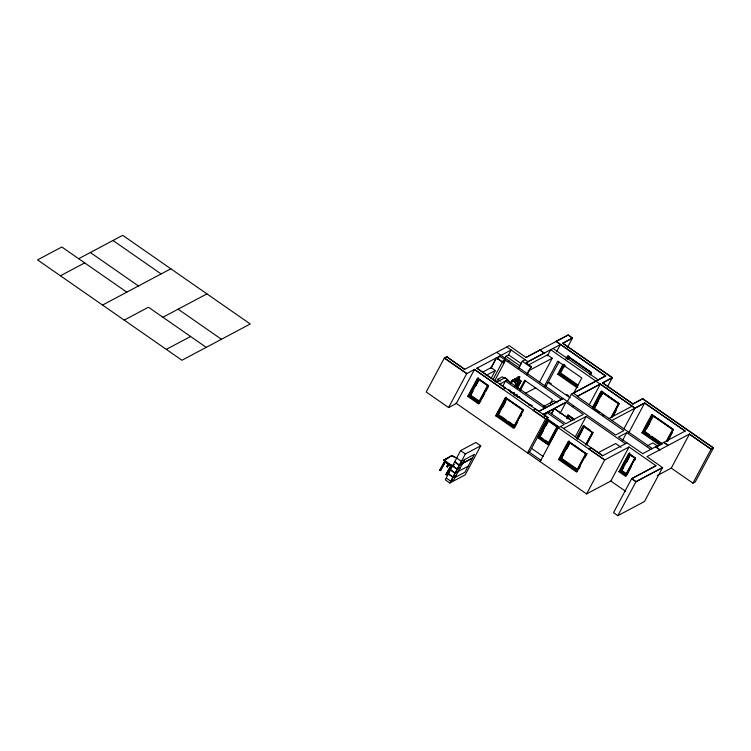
<?xml version="1.0" encoding="UTF-8"?>
<svg xmlns="http://www.w3.org/2000/svg" width="751" height="751" viewBox="0 0 751 751"><rect width="100%" height="100%" fill="white"/><g stroke="black" fill="none" stroke-linecap="round" stroke-linejoin="round"><path stroke-width="1.13" d="M509.798 391.6L510.107 389.872M511.262 383.188L512.905 379.987L518.669 382.522L516.528 386.53M517.336 388.258L521.081 381.236L515.317 378.711L518.669 382.522M513.881 394.528L514.191 392.801L510.971 392.754M514.135 395.58L514.595 392.989M513.891 380.898L514.961 378.898C524.705 389.685 510.999 374.27 510.943 383.188M517.514 387.441L520.762 381.226L517.373 377.612L516.303 379.621M464.709 369.389L446.723 356.725L464.709 369.389L509.244 345.648L526.029 357.476L568.169 335.012L572.497 338.016L567.493 347.394M448.591 407.558L466.775 373.519L444.385 357.955L426.211 392.003L448.591 407.558L456.364 403.437L474.538 369.389L503.132 389.422L505.526 388.07L499.668 384.165L507.76 379.781L504.869 377.772L496.777 382.156L476.866 368.15L547.939 417.706M467.723 396.378L477.42 378.204L488.253 385.732L478.547 403.907L467.723 396.378L470.051 395.139M478.265 377.753L468.558 395.927L479.391 403.456M468.887 395.758L478.049 378.598M470.821 392.557L477.833 379.433M469.488 395.739L478.603 378.748L488.234 385.441L479.176 402.395L469.488 395.739L479.176 402.395M476.463 383.461L477.523 381.461M470.286 395.561L470.811 395.279L479.476 401.306L478.95 401.578L470.286 395.561L478.828 379.565L487.493 385.592L488.009 385.31M470.811 395.279L472.942 391.29M475.608 386.286L478.809 380.288M496.749 352.369L615.642 434.998L623.799 430.67L571.333 394.2L567.484 401.4M490.797 368.206L496.289 357.927L502.306 362.104L505.545 360.386L494.562 380.945M491.126 368.037L496.618 357.748L502.025 361.513L504.944 359.973L503.292 363.052M454.449 464.54L452.299 465.939A10.58 4.422 28.1 0 1 443.869 460.091L451.914 455.557A10.58 4.422 28.1 0 1 456.73 458.166M497.885 359.288L499.593 356.087L561.617 399.363M444.198 460.213L447.408 463.63L451.942 466.089L444.198 460.213L448.037 458.176M440.443 470.624L445.427 461.734L440.443 470.624L439.842 470.21L444.827 460.879M439.842 470.21L445.146 460.701M506.85 347.009L528.028 361.729M491.445 377.809L495.322 370.543L491.116 367.615L482.912 371.97M478.95 401.578L487.493 385.592M479.11 402.433L488.234 385.441M479.927 402.452L481.006 400.433M482.086 398.405L484.78 393.364M485.859 391.346L488.554 386.296M443.869 460.091L451.914 455.557M492.975 379.584L502.306 362.104M449.239 463.874L447.361 466.953L446.761 466.531L448.253 463.733M446.761 466.531L448.084 464.493M504.494 359.062L506.005 356.237L508.596 354.866L521.616 363.916M447.361 466.953L448.91 464.043M508.436 355.157L511.178 350.013L476.801 368.272M451.558 465.564L446.582 474.885L445.981 474.472L450.957 465.573L446.347 462.372M445.981 474.472L450.957 465.573M446.582 474.885L451.755 465.198M496.139 382.306L497.782 379.217L502.316 376.814L504.118 378.072M507.535 361.606L509.018 360.902M460.579 450.591L445.287 479.842L449.858 483.015L465.207 474.867L480.734 445.794L475.918 442.452L460.579 450.591L465.385 453.942L480.734 445.794M448.788 472.989L449.502 472.022M504.869 377.772L507.76 379.781M449.858 483.015L465.385 453.942M446.319 478.077L450.9 481.25L461.508 461.386L464.484 459.8M502.748 386.211L505.498 381.067L544.728 408.337M518.443 368.431L522.292 361.231L525.137 359.72M518.95 367.821L519.964 365.944L506.005 356.237M511.3 383.001L512.37 380.992M526.029 357.476L539.941 349.994L544.212 353.13L539.941 349.994M514.21 380.907L515.317 378.711M495.632 415.782L505.339 397.608L523.391 410.149L513.684 428.323L495.632 415.782L497.19 414.956M506.183 397.157L496.477 415.331L514.529 427.882L517.768 421.818M505.967 398.002L496.805 415.162L512.952 426.39M497.124 414.993L505.752 398.837M516.266 379.377L517.336 377.368L519.082 376.439L519.805 376.946L518.734 378.945M497.406 415.143L506.521 398.152L523.372 409.858L514.247 426.859L497.406 415.143L514.247 426.859M516.622 379.621L517.692 377.622L521.081 381.236M503.311 404.855L504.447 402.827M514.613 425.723L514.088 426.005L498.204 414.965L506.747 398.969L522.63 410.008L523.147 409.736M499.79 412.684L498.204 414.965M502.466 407.69L505.667 401.691M514.867 385.798L516.256 383.799L514.651 386.803M526.93 363.784L528.094 361.606L544.278 353.008M516.172 386.718L518.35 382.512M517.017 388.248L520.762 381.226M526.751 374.195L531.37 366.591L525.953 362.827L560.396 344.54L556.547 351.731M526.977 374.815L531.37 366.591M516.05 396.331L517.12 394.322M519.795 389.309L524.62 380.288L552.417 399.607L550.276 403.616M520.283 390.492L525.634 380.466M547.395 355.861L550.68 349.694L634.924 408.234M556.125 341.405L605.644 375.979L556.125 341.405L568.169 335.012M514.088 426.005L522.63 410.008M520.462 416.777L521.541 414.749M539.415 382.297L552.257 358.227L547.451 354.885L528.385 365.005M692.938 483.165L711.122 449.126L689.456 434.069L671.281 468.117L692.938 483.165L695.266 481.935L713.45 447.887L642.696 398.706L632.915 403.991L602.593 382.916L612.3 377.753L562.724 343.301L572.497 338.016M544.334 386.296L557.721 361.231L581.79 377.96L573.755 392.998M545.601 387.065L558.979 362.001M535.538 409.088L538.965 411.304L563.241 398.415L538.965 411.304M576.984 387.629L557.73 374.251L563.119 364.151M565.813 359.1L567.437 356.068L591.497 372.796L590.417 374.815M563.419 364.714L558.566 373.801L577.819 387.178M566.658 358.659L568.272 355.627M559.429 372.618L563.748 364.545M566.977 358.48L568.056 356.462M560.293 371.435L563.532 365.38M567.305 358.311L568.385 356.293M564.358 364.601L559.561 373.576M567.484 358.649L568.62 356.612L591.478 372.505L590.352 374.533M577.444 385.338L560.302 373.425L564.574 365.427M567.775 359.438L569.361 357.157M564.02 367.155L565.09 365.155M548.408 411.689L565.738 423.733L583.283 414.411L566.019 402.245L543.226 414.439L565.954 402.367M544.663 416.627L546.859 412.515L564.189 424.559L558.228 427.723L540.11 461.64M543.292 414.317L548.005 417.594L529.821 451.633L527.493 452.872L545.677 418.823L533.201 410.328L535.594 408.966M537.519 437.42L547.226 419.246L558.049 426.775L548.343 444.949L537.519 437.42L539.068 436.594M537.904 437.298L547.61 419.124L558.444 426.652L548.737 444.827L537.904 437.298L541.246 431.909M540.927 432.078L538.232 437.129L548.155 444.029M542.541 429.046L546.859 420.973M542.87 428.877L545.564 423.827M547.948 420.119L538.899 437.082L548.521 443.766L557.58 426.803L547.948 420.119L538.833 437.11L548.483 443.86M541.011 433.806L542.081 431.816M546.869 422.832L548.005 420.804M539.631 436.932L548.174 420.935L556.838 426.953L548.296 442.949L539.631 436.932L540.157 436.65M540.682 435.655L543.358 430.652M546.024 425.657L548.69 420.663M559.917 413.679L566.019 402.245M573.276 393.167L605.7 375.857M566.658 417.124L567.747 415.078L574.487 419.762M572.271 406.601L573.764 405.897M566.507 418.016L568.132 414.956L572.947 418.307M589.676 374.655L590.737 372.656L568.836 357.438M567.305 418.054L569.061 415.641M567.108 418.898L568.77 415.791M558.575 459.518L568.272 441.344L586.324 453.895L576.627 472.069L558.575 459.518L560.124 458.692M569.117 440.903L559.411 459.077L577.463 471.619M559.739 458.899L568.901 441.738M561.682 455.697L568.685 442.574M560.34 458.889L569.465 441.888L560.34 458.889L577.247 470.558L586.306 453.595L569.399 441.926M589.282 404.714L600.331 384.024L634.98 408.112L644.696 402.958L685.128 431.055L644.63 403.08L611.877 420.476M567.315 446.601L568.385 444.611M575.022 468.295L577.829 470.248L561.147 458.701L569.68 442.705L585.564 453.745L586.09 453.473M561.147 458.701L563.794 454.43M566.47 449.427L569.671 443.437M602.593 382.916L612.365 377.631L562.79 343.179M575.191 436.979L586.165 416.42L625.395 443.681M592.417 407.493L601.044 391.337L619.096 403.878L612.084 417.012M576.599 438.058L583.152 425.789L592.774 432.473L586.221 444.742M592.717 408.056L601.889 390.886M577.012 437.88L584.184 425.319M593.046 407.887L601.673 391.731M593.365 407.709L594.445 405.69M595.524 403.672L600.378 394.585M577.125 438.556L583.64 426.343M593.637 407.877L602.227 391.881L619.077 403.587L603.166 392.529M577.181 439.11L583.818 426.69L584.466 426.343L590.277 430.351M577.472 438.95L584.175 426.502M595.815 404.573L596.885 402.583M601.682 393.599L602.809 391.571M578.383 437.73L581.696 431.525M602.969 392.426L593.91 408.694L594.426 408.422M594.961 407.417L598.162 401.419M600.838 396.425L602.433 393.421M607.362 387.009L612.365 377.631M585.611 444.958L592.239 432.548L583.818 426.69M586.456 443.775L592.041 433.393M586.644 444.573L593.168 432.36M585.564 453.745L577.031 469.741L577.547 469.469L561.664 458.429M579.077 468.586L580.157 466.568M585.01 457.481L587.169 453.444M591.244 447.812L602.678 455.754L560.556 426.484M610.863 417.734L618.336 403.738L602.452 392.698M611.549 417.594L619.077 403.587M613.464 415.556L616.158 410.506M632.915 403.991L642.696 398.706M455.876 403.099L586.569 493.923L604.743 459.884L588.915 449.042L591.309 447.69M623.94 428.793L634.98 408.112M622.297 440.903L626.681 432.67L650.751 449.398M628.709 432.895L644.696 402.958M626.954 442.865L602.678 455.754M586.569 493.923L610.835 481.034L629.019 446.986L655.97 465.723L631.694 478.612L613.52 512.661L617.848 515.674L644.461 501.546L662.635 467.498L636.031 481.626L617.848 515.674M618.946 471.722L628.653 453.548L635.271 458.148L625.564 476.322L618.946 471.722L620.504 470.896M629.498 453.097L619.791 471.271L626.409 475.871L631.262 466.784M629.817 452.928L620.11 471.102L624.841 474.388M620.974 469.919L627.442 457.8M628.521 455.782L629.601 453.764M626.193 474.81L620.711 471.084L629.77 454.12L635.252 457.847L626.127 474.848L635.252 457.847M629.836 454.083L620.711 471.084M626.494 473.721L625.977 473.994L621.518 470.896L630.577 454.627M659.857 445.23L641.964 432.792L651.671 414.618L673.328 429.666L667.395 440.781M621.518 470.896L623.64 467.629M626.306 462.625L629.507 456.627M651.971 415.181L642.809 432.341L660.702 444.78M652.29 415.003L643.128 432.172L653.492 439.373M652.075 415.847L643.457 432.003L661.462 444.404M643.795 432.125L652.854 415.162L673.309 429.375L666.85 441.381M647.512 425.864L648.573 423.864M647.578 425.826L648.639 423.827M662.175 444.226L644.536 431.975L653.595 415.707M646.658 428.699L649.859 422.7M625.977 473.994L635.027 457.725M634.492 460.729L635.571 458.711M626.681 432.67L618.533 437.007L642.659 453.613M666.165 441.522L672.567 429.525L653.079 415.979M667.705 441.335L672.549 432.247M78.677 258.71L122.695 235.326L250.252 323.981L181.958 360.255L37.55 259.893L61.826 246.995L126.806 292.158M60.418 275.777L84.694 262.888M102.53 305.056L170.824 268.783M124.197 320.104L148.463 307.215L206.225 347.356M162.911 317.251L206.929 293.876M166.309 349.375L190.585 336.486M446.723 356.725L444.32 358.077L466.709 373.632L474.538 369.389M486.094 375.444L495.322 370.543M562.724 343.301L572.431 338.138L568.103 335.134M528.178 371.013L552.257 358.227M519.805 376.946L518.059 377.866L517.336 377.368M557.73 374.251L559.279 373.425M560.302 373.425L560.819 373.153L577.96 385.066M517.674 397.429L519.673 396.368M525.7 393.167L535.735 387.845M543.78 406.404L554.219 400.865L557.111 402.865M571.333 394.2L605.644 375.979M600.331 384.024L577.603 396.181L573.342 393.055M600.265 384.146L577.219 396.387L652.309 448.572M548.005 417.594L545.611 418.945L474.472 369.511M462.804 463.123L472.51 457.969M462.672 463.367L472.379 458.213M462.494 463.536L459.518 465.113L454.937 461.94M462.363 463.78L459.387 465.357L454.815 462.184M460.372 467.507L457.387 469.093L452.815 465.911M460.241 467.751L457.265 469.328L452.693 466.155M458.251 471.478L455.266 473.064L450.694 469.882M458.401 471.365L467.92 466.315M458.119 471.722L455.144 473.308L450.572 470.126M456.129 475.458L453.144 477.035L448.572 473.862M455.998 475.702L453.022 477.279L448.45 474.106M455.172 477.42L464.878 472.266L474.454 454.336L464.747 459.49L453.876 479.673L450.9 481.25M557.58 426.803L547.892 420.147M563.447 428.492L586.165 416.42M608.986 418.467L632.032 406.225M598.031 452.834L615.595 443.512L621.002 447.277M641.964 432.792L644.292 431.553M644.536 431.975L645.053 431.694M629.019 446.986L604.677 459.997L558.228 427.723M647.306 445.85L652.854 442.902L658.27 446.667M642.593 453.735L685.128 431.055M689.456 434.069L646.996 456.627L662.57 467.62L635.966 481.748L631.638 478.734L655.914 465.845M657.219 475.58L671.563 467.967M713.45 447.887L711.056 449.248L689.39 434.191M514.961 378.898L520.725 381.424M510.718 392.482L512.858 392.51M528.854 405.089L530.995 405.118M530.178 405.371L532.328 405.409M448.441 463.893L449.84 464.747M642.631 398.828L713.384 448.009M602.659 382.794L632.98 403.869M553.018 348.455L598.256 379.903M645.982 432.341L649.699 434.923M651.549 436.209L661.762 443.306M559.213 373.454L577.66 386.155M558.894 373.632L577.181 386.343M655.37 440.677L660.082 443.954M594.848 409.342L599.514 412.59M602.321 414.533L604.189 415.838M522.292 361.231L530.591 367.004M549.31 382.4L551.243 383.733M566.639 394.444L568.563 395.777M548.052 382.475L570.197 397.861M630.061 454.909L634.511 457.997M568.413 415.988L574.027 419.884M571.633 420.598L554.304 408.563L551.553 413.698L554.238 408.591L571.567 420.635M507.732 380.579L511.337 383.085M507.047 380.241L546.277 407.511M497.782 379.217L500.495 381.104M508.568 389.844L531.548 405.822M622.035 470.624L625.602 473.102M631.694 478.612L636.031 481.626M610.835 481.034L625.564 491.267M541.114 437.326L543.039 438.659M544.963 440.002L547.855 442.001M500.598 415.988L506.202 419.884M508.07 421.18L513.675 425.075M560.406 458.852L577.247 470.558M469.788 396.387L478.809 402.658M560.687 459.565L576.834 470.783M531.633 448.441L543.18 456.477M528.535 451.689L541.03 460.372M456.937 458.204L461.508 461.386M448.676 463.555L450.6 464.888M445.099 461.903L450.638 465.751M447.08 466.362L447.69 466.775M112.979 240.489L161.118 273.937M440.161 470.032L440.762 470.455M446.301 474.303L446.901 474.716M178.118 309.168L221.442 339.283M90.327 252.514L138.456 285.971M445.916 462.025L447.737 463.461M512.867 380.184L516.256 383.799M512.548 380.175L515.937 383.799M451.717 455.923A10.58 4.422 28.1 0 1 454.205 457.096M452.487 465.582A10.58 4.422 28.1 0 1 444.066 459.725M655.604 446.732L659.876 449.868L655.604 446.732M663.893 442.339L668.165 445.465L663.893 442.339"/></g></svg>
